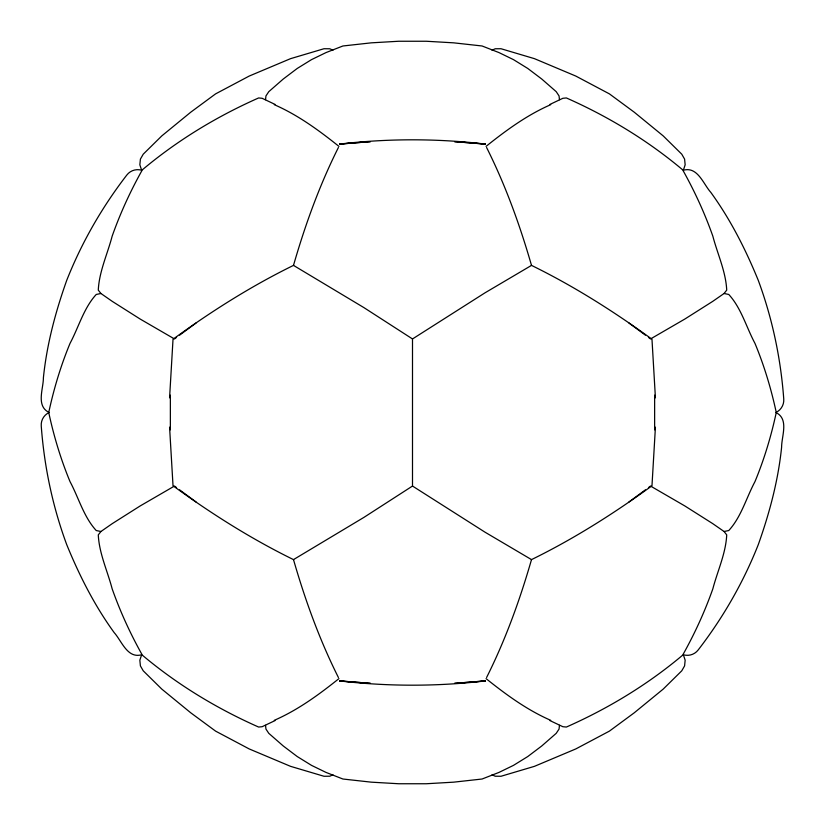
<?xml version="1.0" encoding="UTF-8"?>
<svg xmlns="http://www.w3.org/2000/svg" width="825" height="825" viewBox="0 0 825 825"><rect width="100%" height="100%" fill="white"/><g stroke="black" fill="none" stroke-linecap="round" stroke-linejoin="round"><path stroke-width="1.24" d="M169.579 397.825L173.023 339.23C211.148 311.468 251.099 286.151 293.494 265.392C305.157 224.947 319.512 185.171 338.415 147.5M655.421 427.175L651.977 485.77C613.852 513.532 573.901 538.849 531.506 559.608C519.843 600.053 505.488 639.829 486.585 677.5M170.362 395.144L170.362 429.856M654.637 429.856L654.637 395.144M265.537 99.681L265.949 95.937L268.785 91.668L283.243 79.035L297.237 68.454L311.541 59.617L326.05 52.573L342.911 45.983L371.322 42.838L398.753 41.25L426.247 41.25L453.678 42.838L482.089 45.983L498.95 52.573L513.459 59.617L527.763 68.454L541.757 79.035L556.215 91.668L559.051 95.937L559.463 99.681M559.463 725.319L559.051 729.063L556.215 733.332L541.757 745.965L527.763 756.546L513.459 765.383L498.95 772.427L482.089 779.017L453.678 782.162L426.247 783.75L398.753 783.75L371.322 782.162L342.911 779.017L326.05 772.427L311.541 765.383L297.237 756.546L283.243 745.965L268.785 733.332L265.949 729.063L265.537 725.319M176.529 487.575L174.477 486.049L140.198 505.931L112.303 523.607L100.928 531.506L98.288 534.878C99.124 553.266 107.477 570.982 112.138 588.761C120.244 611.758 130.443 633.94 142.364 655.194C177.385 684.647 216.81 708.541 258.627 727.052L262.133 726.712L275.014 720.607M648.471 337.425L650.523 338.951L684.802 319.069L712.697 301.393L724.072 293.494L726.712 290.122C725.876 271.734 717.523 254.017 712.862 236.239C704.756 213.242 694.557 191.06 682.636 169.806C647.615 140.353 608.19 116.459 566.373 97.948L562.867 98.288L549.986 104.393M486.049 146.386C506.086 130.35 527.092 114.984 550.718 104.672M338.951 678.614C318.914 694.65 297.907 710.016 274.282 720.328M176.529 337.425L174.477 338.951L140.198 319.069L112.303 301.393L100.928 293.494L98.288 290.122C99.124 271.734 107.477 254.017 112.138 236.228C120.244 213.242 130.443 191.06 142.364 169.806C177.385 140.353 216.81 116.459 258.627 97.948L262.133 98.288L275.014 104.393M179.613 335.156L196.041 323.008M628.959 501.992L645.387 489.844M648.471 487.575L650.523 486.049L684.802 505.931L712.697 523.607L724.072 531.506L726.712 534.878C725.876 553.266 717.523 570.982 712.862 588.772C704.756 611.758 694.557 633.94 682.636 655.194C647.615 684.647 608.19 708.541 566.373 727.052L562.867 726.712L549.986 720.607M169.579 427.164L173.023 485.77C211.148 513.532 251.099 538.849 293.494 559.608L363.897 517.399L412.5 486.049L412.5 338.951L485.028 292.813L531.506 265.392C573.901 286.151 613.852 311.468 651.977 339.23L655.421 397.836M492.051 50.201L495.217 48.778L501.022 48.737L534.476 58.668L575.798 76.065L609.417 93.885L634.219 112.169L663.176 135.877L681.759 154.182L684.595 159.112L685.152 164.804L683.358 170.239C697.661 166.176 703.312 184.068 710.768 192.318C730.465 219.44 745.645 249.449 758.299 280.418C772.386 318.543 780.78 358.504 783.75 399.022C784.193 404.724 781.058 410.056 775.892 412.5C789.257 419.007 781.553 436.116 781.605 447.233C778.202 480.583 769.508 513.067 758.299 544.583C743.377 582.388 722.999 617.77 698.197 649.945C694.722 654.503 688.834 656.38 683.358 654.761L685.152 660.196L684.595 665.888L681.759 670.818L663.176 689.123L634.219 712.831L609.417 731.115L575.798 748.935L534.476 766.332L501.022 776.263L495.217 776.222L492.051 774.799M332.949 774.799L329.783 776.222L323.978 776.263L290.524 766.332L249.202 748.935L215.583 731.115L190.781 712.831L161.824 689.123L143.241 670.818L140.405 665.888L139.848 660.196L141.642 654.761C127.339 658.824 121.688 640.932 114.232 632.682C94.535 605.56 79.355 575.551 66.701 544.583C52.614 506.457 44.22 466.496 41.25 425.978C40.807 420.276 43.942 414.944 49.108 412.5C35.743 405.993 43.447 388.884 43.395 377.767C46.798 344.417 55.492 311.933 66.701 280.418C81.623 242.612 102.001 207.23 126.802 175.055C130.278 170.507 136.166 168.62 141.642 170.239L139.848 164.804L140.405 159.112L143.241 154.182L161.824 135.877L190.781 112.169L215.583 93.885L249.202 76.065L290.524 58.668L323.978 48.737L329.783 48.778L332.949 50.201M100.928 293.494L96.236 294.463C83.779 307.972 78.664 327.257 70.032 343.365C60.782 365.692 53.811 388.874 48.737 412.5C53.811 436.126 60.782 459.308 70.032 481.635C78.664 497.743 83.779 517.028 96.236 530.537L100.928 531.506M724.072 531.506L728.764 530.537C741.221 517.028 746.336 497.743 754.968 481.635C764.218 459.308 771.189 436.126 776.263 412.5C771.189 388.874 764.218 365.692 754.968 343.365C746.336 327.257 741.221 307.972 728.764 294.463L724.072 293.494M339.549 144.086L370.343 141.653L339.549 144.086C387.987 138.394 437.013 138.394 485.451 144.086L454.657 141.653L485.451 144.086M485.451 680.914L454.657 683.347L485.451 680.914C437.013 686.606 387.987 686.606 339.549 680.914L370.343 683.347L339.549 680.914M274.282 104.672C297.907 114.984 318.914 130.35 338.951 146.386M550.718 720.328C527.092 710.016 506.086 694.65 486.049 678.614M293.494 265.392L363.897 307.601L412.5 338.951M531.506 559.608L485.028 532.187L412.5 486.049M628.959 323.008L645.387 335.156M179.613 489.844L196.041 501.992M486.585 147.5C505.488 185.171 519.843 224.947 531.506 265.392M338.415 677.5C319.512 639.829 305.157 600.053 293.494 559.608"/></g></svg>
